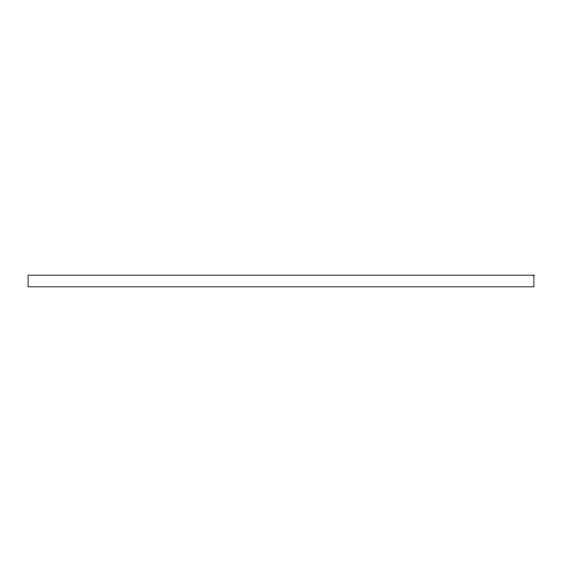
<?xml version="1.0" encoding="UTF-8"?>
<svg xmlns="http://www.w3.org/2000/svg" width="562" height="562" viewBox="0 0 562 562"><rect width="100%" height="100%" fill="white"/><g stroke="black" fill="none" stroke-linecap="round" stroke-linejoin="round"><path stroke-width="0.84" d="M533.9 275.162L28.1 275.162L28.1 286.838L533.9 286.838L533.9 275.162"/></g></svg>
